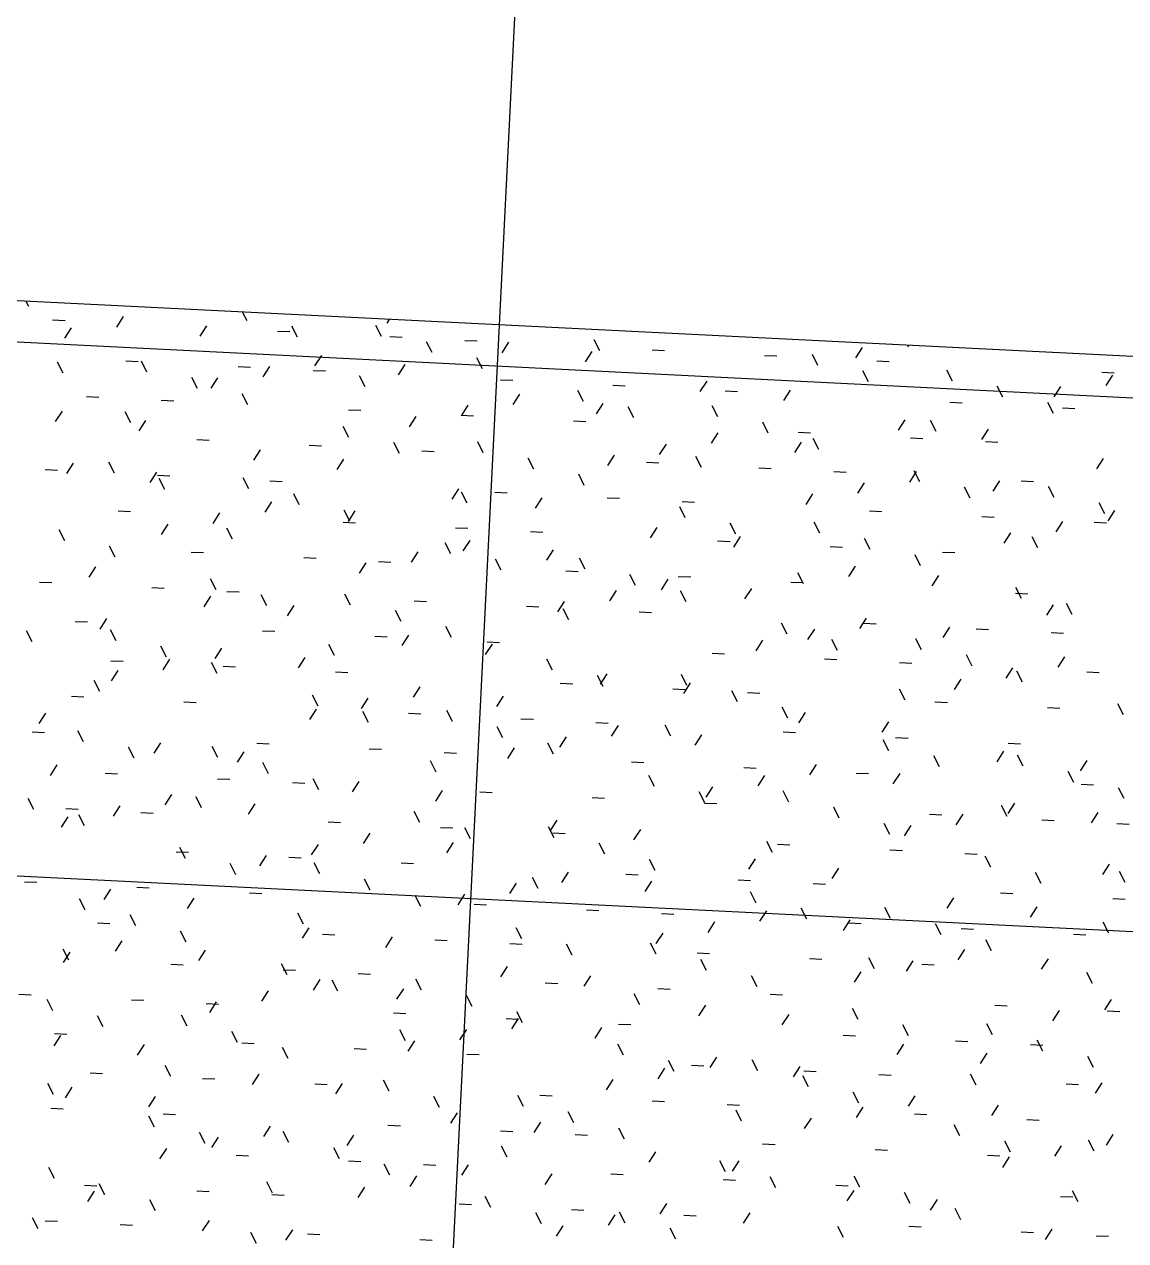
# Model space of a CAD drawing. Extents: x 549999 to 550212, y 1838161 to 1838467.
# Drawn here: x 550161.04 to 550163.724, y 1838352.127 to 1838355.092 of the extents above; entities that cross this region are included whole.
import ezdxf

# ---------------------------------------------------------------- set-up
doc = ezdxf.new("R2010")
doc.units = 0
for name, color, linetype in [('Level 15', 7, 'Continuous'), ('Level 18', 7, 'Continuous'), ('Level 36', 7, 'Continuous'), ('Level 8', 7, 'Continuous')]:
    doc.layers.add(name, color=color, linetype=linetype)

msp = doc.modelspace()

# ---------------------------------------------------------------- linework, layer by layer
at = {"layer": 'Level 15'}
for p, q in [((550161.0509, 1838354.4047), (550161.0446, 1838354.4169)), ((550161.2805, 1838354.3797), (550161.2641, 1838354.3544)), ((550161.5829, 1838354.3692), (550161.5719, 1838354.3906)), ((550161.1088, 1838354.3721), (550161.1389, 1838354.3706)), ((550161.1541, 1838354.3525), (550161.1377, 1838354.3272)), ((550161.4837, 1838354.3573), (550161.4674, 1838354.3319)), ((550161.7059, 1838354.3295), (550161.6922, 1838354.3563)), ((550161.9104, 1838354.3315), (550161.8966, 1838354.3584)), ((550161.9291, 1838354.3727), (550161.9234, 1838354.3639)), ((550161.6568, 1838354.3447), (550161.6869, 1838354.3432)), ((550161.9307, 1838354.331), (550161.9609, 1838354.3295)), ((550162.0335, 1838354.2919), (550162.0197, 1838354.3187)), ((550162.1134, 1838354.3219), (550162.1435, 1838354.3204)), ((550162.2198, 1838354.3172), (550162.2035, 1838354.2918)), ((550162.4424, 1838354.296), (550162.4286, 1838354.3228)), ((550162.4231, 1838354.2948), (550162.4067, 1838354.2694)), ((550162.57, 1838354.299), (550162.6001, 1838354.2975)), ((550162.9744, 1838354.2604), (550162.9606, 1838354.2872)), ((550163.0824, 1838354.3043), (550163.066, 1838354.2789)), ((550163.1946, 1838354.3095), (550163.1924, 1838354.3061)), ((550161.1343, 1838354.242), (550161.1205, 1838354.2688)), ((550161.2869, 1838354.2716), (550161.317, 1838354.2701)), ((550161.3387, 1838354.244), (550161.325, 1838354.2709)), ((550161.5609, 1838354.2579), (550161.591, 1838354.2564)), ((550161.6373, 1838354.258), (550161.621, 1838354.2327)), ((550161.7638, 1838354.2852), (550161.7474, 1838354.2599)), ((550161.967, 1838354.2628), (550161.9506, 1838354.2375)), ((550162.1566, 1838354.2522), (550162.1428, 1838354.2791)), ((550162.844, 1838354.2853), (550162.8741, 1838354.2838)), ((550163.118, 1838354.2716), (550163.1481, 1838354.2701)), ((550161.4618, 1838354.2044), (550161.4481, 1838354.2312)), ((550161.5109, 1838354.2308), (550161.4945, 1838354.2055)), ((550161.7435, 1838354.2488), (550161.7737, 1838354.2473)), ((550161.8707, 1838354.2085), (550161.857, 1838354.2353)), ((550163.0975, 1838354.2207), (550163.0837, 1838354.2476)), ((550163.3019, 1838354.2228), (550163.2882, 1838354.2496)), ((550163.6659, 1838354.2442), (550163.6961, 1838354.2427)), ((550163.6921, 1838354.237), (550163.6757, 1838354.2117)), ((550162.2001, 1838354.226), (550162.2303, 1838354.2245)), ((550162.4027, 1838354.1729), (550162.389, 1838354.1997)), ((550162.4741, 1838354.2123), (550162.5043, 1838354.2108)), ((550162.7031, 1838354.2227), (550162.6867, 1838354.1974)), ((550162.7481, 1838354.1986), (550162.7782, 1838354.1971)), ((550162.9064, 1838354.2003), (550162.89, 1838354.1749)), ((550163.425, 1838354.1831), (550163.4112, 1838354.21)), ((550163.5657, 1838354.2098), (550163.5493, 1838354.1845)), ((550161.191, 1838354.1849), (550161.2211, 1838354.1834)), ((550161.3736, 1838354.1757), (550161.4038, 1838354.1742)), ((550161.5849, 1838354.1647), (550161.5711, 1838354.1916)), ((550162.247, 1838354.1908), (550162.2307, 1838354.1654)), ((550162.4503, 1838354.1683), (550162.4339, 1838354.143)), ((550163.2961, 1838354.1712), (550163.3262, 1838354.1697)), ((550163.5481, 1838354.1434), (550163.5343, 1838354.1703)), ((550161.1316, 1838354.1493), (550161.1153, 1838354.1239)), ((550161.2991, 1838354.121), (550161.2853, 1838354.1478)), ((550161.8303, 1838354.1529), (550161.8604, 1838354.1514)), ((550162.1206, 1838354.1636), (550162.1042, 1838354.1382)), ((550162.1043, 1838354.1392), (550162.1344, 1838354.1377)), ((550162.5258, 1838354.1332), (550162.512, 1838354.1601)), ((550162.7303, 1838354.1353), (550162.7165, 1838354.1621)), ((550163.57, 1838354.1575), (550163.6002, 1838354.156)), ((550161.3349, 1838354.1269), (550161.3185, 1838354.1015)), ((550161.8311, 1838354.0854), (550161.8173, 1838354.1122)), ((550161.9942, 1838354.1364), (550161.9778, 1838354.111)), ((550162.3782, 1838354.1255), (550162.4084, 1838354.124)), ((550162.8533, 1838354.0956), (550162.8396, 1838354.1225)), ((550163.1864, 1838354.1282), (550163.17, 1838354.1029)), ((550163.2623, 1838354.0997), (550163.2485, 1838354.1265)), ((550161.4604, 1838354.0798), (550161.4905, 1838354.0783)), ((550162.7303, 1838354.0963), (550162.7139, 1838354.0709)), ((550162.9262, 1838354.0981), (550162.9563, 1838354.0966)), ((550162.9764, 1838354.0559), (550162.9627, 1838354.0828)), ((550163.2002, 1838354.0844), (550163.2303, 1838354.0829)), ((550163.3896, 1838354.1058), (550163.3733, 1838354.0805)), ((550161.6149, 1838354.0548), (550161.5985, 1838354.0295)), ((550161.7344, 1838354.0661), (550161.7645, 1838354.0646)), ((550161.9541, 1838354.0457), (550161.9404, 1838354.0726)), ((550162.0084, 1838354.0525), (550162.0385, 1838354.0509)), ((550162.1586, 1838354.0478), (550162.1448, 1838354.0746)), ((550162.6039, 1838354.0691), (550162.5875, 1838354.0438)), ((550162.9335, 1838354.0739), (550162.9172, 1838354.0485)), ((550163.3828, 1838354.0753), (550163.413, 1838354.0738)), ((550161.1588, 1838354.0229), (550161.1425, 1838353.9975)), ((550161.2594, 1838353.9979), (550161.2456, 1838354.0247)), ((550161.8181, 1838354.0324), (550161.8018, 1838354.007)), ((550162.2817, 1838354.0081), (550162.2679, 1838354.0349)), ((550162.4775, 1838354.0419), (550162.4611, 1838354.0166)), ((550162.5563, 1838354.0251), (550162.5865, 1838354.0236)), ((550162.6906, 1838354.0122), (550162.6768, 1838354.039)), ((550163.6697, 1838354.0338), (550163.6533, 1838354.0084)), ((550161.0905, 1838354.0068), (550161.1207, 1838354.0053)), ((550161.3621, 1838354.0004), (550161.3457, 1838353.9751)), ((550161.3645, 1838353.9931), (550161.3947, 1838353.9916)), ((550162.4048, 1838353.9684), (550162.391, 1838353.9953)), ((550162.8303, 1838354.0114), (550162.8604, 1838354.0099)), ((550163.0129, 1838354.0022), (550163.0431, 1838354.0007)), ((550163.2136, 1838354.0018), (550163.1972, 1838353.9765)), ((550163.2226, 1838353.9766), (550163.2088, 1838354.0035)), ((550161.3825, 1838353.9582), (550161.3687, 1838353.9851)), ((550161.5869, 1838353.9602), (550161.5732, 1838353.9871)), ((550161.6385, 1838353.9794), (550161.6686, 1838353.9779)), ((550163.0872, 1838353.9746), (550163.0708, 1838353.9493)), ((550163.3457, 1838353.9369), (550163.3319, 1838353.9638)), ((550163.4168, 1838353.9794), (550163.4004, 1838353.9541)), ((550163.4696, 1838353.9794), (550163.4997, 1838353.9779)), ((550163.5501, 1838353.939), (550163.5364, 1838353.9658)), ((550161.71, 1838353.9206), (550161.6963, 1838353.9474)), ((550162.0982, 1838353.9603), (550162.0818, 1838353.935)), ((550162.1189, 1838353.9247), (550162.1052, 1838353.9515)), ((550162.1864, 1838353.952), (550162.2166, 1838353.9505)), ((550162.3014, 1838353.9379), (550162.285, 1838353.9126)), ((550162.4604, 1838353.9383), (550162.4906, 1838353.9368)), ((550162.9607, 1838353.9474), (550162.9444, 1838353.9221)), ((550161.2686, 1838353.9063), (550161.2988, 1838353.9048)), ((550161.6421, 1838353.9284), (550161.6257, 1838353.903)), ((550161.8331, 1838353.8809), (550161.8193, 1838353.9078)), ((550161.8453, 1838353.906), (550161.829, 1838353.8806)), ((550162.6509, 1838353.8891), (550162.6372, 1838353.916)), ((550162.6431, 1838353.9292), (550162.6732, 1838353.9277)), ((550163.0997, 1838353.9063), (550163.1298, 1838353.9048)), ((550163.6732, 1838353.8993), (550163.6594, 1838353.9262)), ((550163.6969, 1838353.9074), (550163.6805, 1838353.882)), ((550161.3893, 1838353.874), (550161.3729, 1838353.8487)), ((550161.5157, 1838353.9012), (550161.4993, 1838353.8758)), ((550161.8166, 1838353.8789), (550161.8467, 1838353.8774)), ((550162.774, 1838353.8494), (550162.7603, 1838353.8763)), ((550162.9785, 1838353.8515), (550162.9647, 1838353.8783)), ((550163.3737, 1838353.8926), (550163.4038, 1838353.8911)), ((550163.5704, 1838353.8802), (550163.5541, 1838353.8548)), ((550163.6477, 1838353.8789), (550163.6778, 1838353.8774)), ((550161.1384, 1838353.8331), (550161.1246, 1838353.8599)), ((550161.5473, 1838353.8372), (550161.5335, 1838353.864)), ((550162.0906, 1838353.8652), (550162.1207, 1838353.8637)), ((550162.2732, 1838353.8561), (550162.3033, 1838353.8546)), ((550162.5815, 1838353.8659), (550162.5651, 1838353.8405)), ((550162.7847, 1838353.8434), (550162.7683, 1838353.8181)), ((550163.444, 1838353.853), (550163.4276, 1838353.8276)), ((550163.5105, 1838353.8159), (550163.4967, 1838353.8428)), ((550161.2615, 1838353.7934), (550161.2477, 1838353.8203)), ((550162.0793, 1838353.8016), (550162.0655, 1838353.8284)), ((550162.1254, 1838353.8339), (550162.109, 1838353.8086)), ((550162.7298, 1838353.8333), (550162.76, 1838353.8318)), ((550163.0038, 1838353.8196), (550163.034, 1838353.8181)), ((550163.1016, 1838353.8118), (550163.0878, 1838353.8387)), ((550161.4467, 1838353.8059), (550161.4768, 1838353.8044)), ((550161.7207, 1838353.7922), (550161.7508, 1838353.7907)), ((550161.9033, 1838353.783), (550161.9335, 1838353.7815)), ((550161.999, 1838353.8067), (550161.9826, 1838353.7814)), ((550162.2024, 1838353.7619), (550162.1886, 1838353.7888)), ((550162.3286, 1838353.8115), (550162.3122, 1838353.7861)), ((550162.4068, 1838353.764), (550162.393, 1838353.7908)), ((550163.2246, 1838353.7721), (550163.2109, 1838353.799)), ((550163.2778, 1838353.8059), (550163.3079, 1838353.8044)), ((550161.2132, 1838353.77), (550161.1968, 1838353.7447)), ((550161.8725, 1838353.7795), (550161.8562, 1838353.7542)), ((550162.36, 1838353.7602), (550162.3901, 1838353.7587)), ((550162.9388, 1838353.7284), (550162.925, 1838353.7552)), ((550163.0647, 1838353.7714), (550163.0484, 1838353.7461)), ((550161.0768, 1838353.7328), (550161.107, 1838353.7313)), ((550161.5076, 1838353.7141), (550161.4939, 1838353.7409)), ((550162.5299, 1838353.7243), (550162.5161, 1838353.7512)), ((550162.6087, 1838353.7394), (550162.5923, 1838353.7141)), ((550162.6339, 1838353.7465), (550162.6641, 1838353.745)), ((550162.9079, 1838353.7328), (550162.9381, 1838353.7313)), ((550163.268, 1838353.749), (550163.2516, 1838353.7236)), ((550161.3508, 1838353.7191), (550161.381, 1838353.7176)), ((550161.4933, 1838353.698), (550161.4769, 1838353.6726)), ((550161.5335, 1838353.71), (550161.5636, 1838353.7085)), ((550161.6307, 1838353.6744), (550161.6169, 1838353.7013)), ((550161.8352, 1838353.6765), (550161.8214, 1838353.7033)), ((550162.4822, 1838353.7123), (550162.4659, 1838353.6869)), ((550162.653, 1838353.6846), (550162.6392, 1838353.7115)), ((550162.8119, 1838353.717), (550162.7955, 1838353.6917)), ((550163.4559, 1838353.7054), (550163.486, 1838353.7039)), ((550163.4708, 1838353.6928), (550163.457, 1838353.7197)), ((550161.6965, 1838353.6755), (550161.6801, 1838353.6502)), ((550161.9901, 1838353.6871), (550162.0202, 1838353.6856)), ((550162.2641, 1838353.6735), (550162.2942, 1838353.6719)), ((550162.3558, 1838353.6851), (550162.3394, 1838353.6597)), ((550162.3671, 1838353.6409), (550162.3534, 1838353.6677)), ((550163.548, 1838353.6769), (550163.5316, 1838353.6516)), ((550163.5939, 1838353.6532), (550163.5801, 1838353.68)), ((550161.1636, 1838353.6369), (550161.1937, 1838353.6354)), ((550161.2404, 1838353.6436), (550161.224, 1838353.6182)), ((550161.9582, 1838353.6368), (550161.9445, 1838353.6637)), ((550162.5381, 1838353.6598), (550162.5682, 1838353.6582)), ((550163.0919, 1838353.645), (550163.0755, 1838353.6196)), ((550161.059, 1838353.5869), (550161.0453, 1838353.6138)), ((550161.2635, 1838353.589), (550161.2497, 1838353.6158)), ((550161.6202, 1838353.6141), (550161.6504, 1838353.6126)), ((550162.0813, 1838353.5971), (550162.0676, 1838353.624)), ((550162.8991, 1838353.6053), (550162.8854, 1838353.6322)), ((550162.9655, 1838353.6178), (550162.9491, 1838353.5924)), ((550163.086, 1838353.6324), (550163.1161, 1838353.6309)), ((550163.2952, 1838353.6225), (550163.2788, 1838353.5972)), ((550163.36, 1838353.6187), (550163.3901, 1838353.6172)), ((550163.5426, 1838353.6095), (550163.5728, 1838353.608)), ((550161.3866, 1838353.5493), (550161.3728, 1838353.5761)), ((550161.7955, 1838353.5534), (550161.7817, 1838353.5802)), ((550161.8942, 1838353.6004), (550161.9243, 1838353.5989)), ((550161.9765, 1838353.6035), (550161.9602, 1838353.5781)), ((550162.1798, 1838353.5811), (550162.1634, 1838353.5557)), ((550162.1682, 1838353.5867), (550162.1983, 1838353.5852)), ((550162.8391, 1838353.5906), (550162.8227, 1838353.5652)), ((550163.0222, 1838353.5656), (550163.0085, 1838353.5925)), ((550163.2267, 1838353.5677), (550163.2129, 1838353.5945)), ((550161.5204, 1838353.5715), (550161.5041, 1838353.5462)), ((550161.7237, 1838353.5491), (550161.7073, 1838353.5238)), ((550162.7161, 1838353.5593), (550162.7463, 1838353.5578)), ((550163.3498, 1838353.528), (550163.336, 1838353.5549)), ((550163.5752, 1838353.5505), (550163.5588, 1838353.5252)), ((550161.2504, 1838353.541), (550161.2805, 1838353.5395)), ((550161.2676, 1838353.5172), (550161.2512, 1838353.4918)), ((550161.394, 1838353.5443), (550161.3776, 1838353.519)), ((550161.5097, 1838353.5096), (550161.4959, 1838353.5365)), ((550161.5243, 1838353.5273), (550161.5545, 1838353.5258)), ((550162.3275, 1838353.5178), (550162.3137, 1838353.5447)), ((550162.9901, 1838353.5456), (550163.0203, 1838353.5441)), ((550163.1728, 1838353.5365), (550163.2029, 1838353.535)), ((550163.4488, 1838353.5233), (550163.4324, 1838353.498)), ((550161.2238, 1838353.4659), (550161.2101, 1838353.4927)), ((550161.7983, 1838353.5136), (550161.8285, 1838353.5121)), ((550162.4506, 1838353.4781), (550162.4368, 1838353.505)), ((550162.4598, 1838353.509), (550162.4434, 1838353.4837)), ((550162.655, 1838353.4802), (550162.6413, 1838353.507)), ((550162.663, 1838353.4866), (550162.6467, 1838353.4612)), ((550163.3223, 1838353.4961), (550163.306, 1838353.4708)), ((550163.4728, 1838353.4884), (550163.4591, 1838353.5152)), ((550163.6294, 1838353.5136), (550163.6595, 1838353.5121)), ((550161.7558, 1838353.4303), (550161.7421, 1838353.4572)), ((550162.0037, 1838353.4771), (550161.9873, 1838353.4517)), ((550162.3463, 1838353.4862), (550162.3764, 1838353.4847)), ((550162.6202, 1838353.4725), (550162.6504, 1838353.471)), ((550162.7781, 1838353.4405), (550162.7643, 1838353.4674)), ((550162.8029, 1838353.4634), (550162.833, 1838353.4619)), ((550163.187, 1838353.4446), (550163.1733, 1838353.4715)), ((550161.1545, 1838353.4543), (550161.1846, 1838353.4528)), ((550161.4284, 1838353.4406), (550161.4586, 1838353.4391)), ((550161.8773, 1838353.4499), (550161.8609, 1838353.4245)), ((550162.207, 1838353.4546), (550162.1906, 1838353.4293)), ((550162.9012, 1838353.4009), (550162.8874, 1838353.4277)), ((550163.2595, 1838353.4406), (550163.2897, 1838353.4391)), ((550163.719, 1838353.409), (550163.7052, 1838353.4359)), ((550161.0916, 1838353.4132), (550161.0752, 1838353.3878)), ((550161.7509, 1838353.4227), (550161.7345, 1838353.3973)), ((550161.8789, 1838353.3906), (550161.8651, 1838353.4175)), ((550161.9764, 1838353.4132), (550162.0065, 1838353.4117)), ((550162.0834, 1838353.3927), (550162.0696, 1838353.4195)), ((550162.2504, 1838353.3995), (550162.2805, 1838353.398)), ((550162.9431, 1838353.4146), (550162.9267, 1838353.3892)), ((550163.5335, 1838353.4269), (550163.5636, 1838353.4254)), ((550161.1842, 1838353.3428), (550161.1704, 1838353.3696)), ((550162.2064, 1838353.353), (550162.1927, 1838353.3799)), ((550162.433, 1838353.3903), (550162.4632, 1838353.3888)), ((550162.487, 1838353.3826), (550162.4706, 1838353.3573)), ((550162.6154, 1838353.3571), (550162.6016, 1838353.384)), ((550163.1463, 1838353.3921), (550163.1299, 1838353.3668)), ((550161.0586, 1838353.3675), (550161.0887, 1838353.366)), ((550161.3716, 1838353.3411), (550161.3552, 1838353.3158)), ((550161.6065, 1838353.3401), (550161.6367, 1838353.3386)), ((550162.3295, 1838353.3134), (550162.3158, 1838353.3402)), ((550162.3606, 1838353.3554), (550162.3442, 1838353.3301)), ((550162.6902, 1838353.3602), (550162.6738, 1838353.3348)), ((550162.8897, 1838353.3675), (550162.9198, 1838353.366)), ((550163.1474, 1838353.3215), (550163.1336, 1838353.3484)), ((550163.1636, 1838353.3538), (550163.1938, 1838353.3523)), ((550163.4376, 1838353.3401), (550163.4678, 1838353.3386)), ((550161.3072, 1838353.3031), (550161.2935, 1838353.33)), ((550161.5117, 1838353.3052), (550161.4979, 1838353.332)), ((550161.5748, 1838353.3187), (550161.5585, 1838353.2933)), ((550161.8805, 1838353.3264), (550161.9106, 1838353.3249)), ((550162.0632, 1838353.3173), (550162.0933, 1838353.3158)), ((550162.2341, 1838353.3282), (550162.2178, 1838353.3029)), ((550163.2704, 1838353.2819), (550163.2567, 1838353.3087)), ((550163.4263, 1838353.3201), (550163.41, 1838353.2947)), ((550163.4749, 1838353.2839), (550163.4611, 1838353.3108)), ((550161.1187, 1838353.2867), (550161.1024, 1838353.2614)), ((550161.6348, 1838353.2655), (550161.621, 1838353.2924)), ((550162.0437, 1838353.2696), (550162.0299, 1838353.2965)), ((550162.5198, 1838353.2945), (550162.5499, 1838353.2929)), ((550162.7938, 1838353.2808), (550162.8239, 1838353.2792)), ((550162.9703, 1838353.2881), (550162.9539, 1838353.2628)), ((550163.6296, 1838353.2977), (550163.6132, 1838353.2723)), ((550161.2367, 1838353.267), (550161.2668, 1838353.2655)), ((550161.5106, 1838353.2533), (550161.5408, 1838353.2518)), ((550161.7579, 1838353.2258), (550161.7441, 1838353.2527)), ((550162.5757, 1838353.234), (550162.5619, 1838353.2609)), ((550162.8438, 1838353.2609), (550162.8275, 1838353.2356)), ((550163.0677, 1838353.2671), (550163.0979, 1838353.2656)), ((550163.1735, 1838353.2657), (550163.1571, 1838353.2404)), ((550163.598, 1838353.2442), (550163.5842, 1838353.2711)), ((550161.6933, 1838353.2442), (550161.7234, 1838353.2427)), ((550161.8549, 1838353.2466), (550161.8385, 1838353.2213)), ((550162.0581, 1838353.2242), (550162.0417, 1838353.1989)), ((550162.1499, 1838353.2214), (550162.1801, 1838353.2199)), ((550162.6988, 1838353.1944), (550162.685, 1838353.2212)), ((550162.7174, 1838353.2337), (550162.701, 1838353.2084)), ((550162.9032, 1838353.1964), (550162.8895, 1838353.2233)), ((550163.6157, 1838353.2397), (550163.6458, 1838353.2382)), ((550163.7211, 1838353.2046), (550163.7073, 1838353.2314)), ((550161.0631, 1838353.178), (550161.0494, 1838353.2049)), ((550161.3988, 1838353.2147), (550161.3824, 1838353.1893)), ((550161.472, 1838353.1821), (550161.4583, 1838353.2089)), ((550161.602, 1838353.1923), (550161.5856, 1838353.1669)), ((550162.4239, 1838353.2077), (550162.454, 1838353.2062)), ((550162.6979, 1838353.194), (550162.728, 1838353.1925)), ((550163.4535, 1838353.1937), (550163.4372, 1838353.1683)), ((550161.1459, 1838353.1603), (550161.1296, 1838353.135)), ((550161.1408, 1838353.1803), (550161.1709, 1838353.1788)), ((550161.1862, 1838353.1383), (550161.1724, 1838353.1652)), ((550161.2724, 1838353.1875), (550161.256, 1838353.1621)), ((550161.3234, 1838353.1712), (550161.3536, 1838353.1696)), ((550162.004, 1838353.1465), (550161.9903, 1838353.1734)), ((550163.0263, 1838353.1567), (550163.0126, 1838353.1836)), ((550163.2458, 1838353.1666), (550163.276, 1838353.1651)), ((550163.3271, 1838353.1665), (550163.3107, 1838353.1411)), ((550163.4352, 1838353.1608), (550163.4215, 1838353.1877)), ((550163.6568, 1838353.1712), (550163.6404, 1838353.1459)), ((550161.7801, 1838353.1483), (550161.8102, 1838353.1468)), ((550162.054, 1838353.1346), (550162.0842, 1838353.1331)), ((550162.1271, 1838353.1069), (550162.1134, 1838353.1337)), ((550162.3316, 1838353.1089), (550162.3178, 1838353.1357)), ((550162.3381, 1838353.1522), (550162.3218, 1838353.1268)), ((550163.1494, 1838353.1171), (550163.1356, 1838353.1439)), ((550163.2007, 1838353.1393), (550163.1843, 1838353.1139)), ((550163.5198, 1838353.1529), (550163.5499, 1838353.1514)), ((550163.7025, 1838353.1438), (550163.7326, 1838353.1423)), ((550161.8821, 1838353.1202), (550161.8657, 1838353.0949)), ((550162.328, 1838353.1209), (550162.3581, 1838353.1194)), ((550162.5414, 1838353.1297), (550162.525, 1838353.1044)), ((550161.4102, 1838353.0753), (550161.4403, 1838353.0738)), ((550161.4324, 1838353.059), (550161.4186, 1838353.0859)), ((550161.7556, 1838353.093), (550161.7393, 1838353.0677)), ((550162.0853, 1838353.0978), (550162.0689, 1838353.0724)), ((550162.4547, 1838353.0692), (550162.4409, 1838353.0961)), ((550162.8636, 1838353.0733), (550162.8498, 1838353.1002)), ((550162.876, 1838353.0935), (550162.9061, 1838353.092)), ((550163.1499, 1838353.0798), (550163.1801, 1838353.0783)), ((550161.5555, 1838353.0193), (550161.5417, 1838353.0462)), ((550161.6292, 1838353.0658), (550161.6128, 1838353.0405)), ((550161.6842, 1838353.0616), (550161.7143, 1838353.0601)), ((550161.7599, 1838353.0214), (550161.7462, 1838353.0482)), ((550161.9581, 1838353.0479), (550161.9883, 1838353.0464)), ((550162.5777, 1838353.0296), (550162.564, 1838353.0564)), ((550162.8214, 1838353.0577), (550162.805, 1838353.0324)), ((550163.3326, 1838353.0707), (550163.3627, 1838353.0692)), ((550163.3956, 1838353.0377), (550163.3818, 1838353.0646)), ((550163.684, 1838353.0448), (550163.6676, 1838353.0195)), ((550162.2919, 1838352.9858), (550162.2781, 1838353.0127)), ((550162.3653, 1838353.0257), (550162.349, 1838353.0004)), ((550162.5061, 1838353.0205), (550162.5362, 1838353.019)), ((550163.0246, 1838353.0353), (550163.0083, 1838353.0099)), ((550163.5186, 1838352.9981), (550163.5049, 1838353.0249)), ((550163.7231, 1838353.0001), (550163.7093, 1838353.027)), ((550161.0403, 1838353.0022), (550161.0705, 1838353.0007)), ((550161.2499, 1838352.9843), (550161.2336, 1838352.9589)), ((550161.3143, 1838352.9885), (550161.3444, 1838352.987)), ((550161.883, 1838352.9817), (550161.8692, 1838353.0086)), ((550162.2389, 1838352.9986), (550162.2225, 1838352.9732)), ((550162.5686, 1838353.0033), (550162.5522, 1838352.978)), ((550162.7801, 1838353.0068), (550162.8102, 1838353.0053)), ((550162.9627, 1838352.9976), (550162.9929, 1838352.9961)), ((550161.1883, 1838352.9339), (550161.1745, 1838352.9607)), ((550161.4532, 1838352.9618), (550161.4368, 1838352.9365)), ((550161.5883, 1838352.9748), (550161.6184, 1838352.9733)), ((550162.0061, 1838352.9421), (550161.9923, 1838352.9689)), ((550162.1125, 1838352.9714), (550162.0961, 1838352.946)), ((550162.8239, 1838352.9502), (550162.8101, 1838352.9771)), ((550163.3047, 1838352.9632), (550163.2883, 1838352.9379)), ((550163.4194, 1838352.9748), (550163.4495, 1838352.9733)), ((550163.6933, 1838352.9611), (550163.7235, 1838352.9596)), ((550161.7203, 1838352.8983), (550161.7065, 1838352.9252)), ((550162.1362, 1838352.9474), (550162.1664, 1838352.9459)), ((550162.4102, 1838352.9337), (550162.4403, 1838352.9322)), ((550162.5929, 1838352.9246), (550162.623, 1838352.9231)), ((550162.8486, 1838352.9313), (550162.8322, 1838352.9059)), ((550162.947, 1838352.9106), (550162.9332, 1838352.9374)), ((550163.1514, 1838352.9126), (550163.1377, 1838352.9395)), ((550163.5079, 1838352.9408), (550163.4915, 1838352.9155)), ((550161.2184, 1838352.9017), (550161.2485, 1838352.9002)), ((550161.3113, 1838352.8942), (550161.2976, 1838352.9211)), ((550162.7222, 1838352.9041), (550162.7058, 1838352.8787)), ((550163.0518, 1838352.9089), (550163.0355, 1838352.8835)), ((550163.0495, 1838352.9018), (550163.0796, 1838352.9002)), ((550163.2745, 1838352.873), (550163.2608, 1838352.8998)), ((550163.6834, 1838352.877), (550163.6697, 1838352.9039)), ((550161.4344, 1838352.8546), (550161.4207, 1838352.8814)), ((550161.7332, 1838352.8898), (550161.7168, 1838352.8644)), ((550161.7664, 1838352.8743), (550161.7965, 1838352.8728)), ((550161.9364, 1838352.8674), (550161.9201, 1838352.842)), ((550162.2522, 1838352.8627), (550162.2385, 1838352.8896)), ((550162.5958, 1838352.8769), (550162.5794, 1838352.8516)), ((550163.3235, 1838352.8881), (550163.3536, 1838352.8865)), ((550163.5974, 1838352.8744), (550163.6276, 1838352.8729)), ((550161.1486, 1838352.8108), (550161.1348, 1838352.8377)), ((550161.2771, 1838352.8578), (550161.2608, 1838352.8325)), ((550161.4804, 1838352.8354), (550161.464, 1838352.8101)), ((550162.0403, 1838352.8606), (550162.0705, 1838352.8591)), ((550162.223, 1838352.8515), (550162.2531, 1838352.85)), ((550162.3753, 1838352.8231), (550162.3616, 1838352.8499)), ((550162.5798, 1838352.8251), (550162.566, 1838352.852)), ((550163.3319, 1838352.8368), (550163.3155, 1838352.8115)), ((550163.3976, 1838352.8333), (550163.3838, 1838352.8601)), ((550161.1507, 1838352.8306), (550161.1343, 1838352.8053)), ((550162.6796, 1838352.8287), (550162.7098, 1838352.8272)), ((550162.7029, 1838352.7854), (550162.6891, 1838352.8123)), ((550162.9536, 1838352.815), (550162.9837, 1838352.8135)), ((550163.1118, 1838352.7895), (550163.098, 1838352.8164)), ((550163.2055, 1838352.8096), (550163.1891, 1838352.7843)), ((550163.5351, 1838352.8144), (550163.5187, 1838352.789)), ((550161.3965, 1838352.8013), (550161.4266, 1838352.7998)), ((550161.6806, 1838352.7752), (550161.6668, 1838352.8021)), ((550161.6705, 1838352.7876), (550161.7006, 1838352.7861)), ((550161.8531, 1838352.7785), (550161.8833, 1838352.7769)), ((550162.2165, 1838352.7953), (550162.2001, 1838352.77)), ((550163.079, 1838352.7824), (550163.0627, 1838352.7571)), ((550163.2276, 1838352.8013), (550163.2577, 1838352.7998)), ((550163.6438, 1838352.754), (550163.63, 1838352.7808)), ((550161.7604, 1838352.7634), (550161.744, 1838352.738)), ((550161.8037, 1838352.7356), (550161.7899, 1838352.7624)), ((550162.0081, 1838352.7376), (550161.9944, 1838352.7645)), ((550162.3097, 1838352.7556), (550162.3399, 1838352.7541)), ((550162.4197, 1838352.7729), (550162.4033, 1838352.7476)), ((550162.8259, 1838352.7458), (550162.8122, 1838352.7726)), ((550161.0266, 1838352.7282), (550161.0568, 1838352.7267)), ((550161.634, 1838352.7362), (550161.6176, 1838352.7108)), ((550161.9636, 1838352.7409), (550161.9473, 1838352.7156)), ((550162.1312, 1838352.6979), (550162.1174, 1838352.7248)), ((550162.5401, 1838352.702), (550162.5264, 1838352.7289)), ((550162.5837, 1838352.7419), (550162.6139, 1838352.7404)), ((550162.8577, 1838352.7282), (550162.8878, 1838352.7267)), ((550161.1089, 1838352.6877), (550161.0952, 1838352.7146)), ((550161.3006, 1838352.7145), (550161.3307, 1838352.713)), ((550161.4832, 1838352.7054), (550161.5134, 1838352.7039)), ((550161.5075, 1838352.709), (550161.4912, 1838352.6836)), ((550162.6998, 1838352.7009), (550162.6834, 1838352.6755)), ((550163.0721, 1838352.6665), (550163.0583, 1838352.6933)), ((550163.4057, 1838352.7008), (550163.4358, 1838352.6993)), ((550163.5623, 1838352.688), (550163.5459, 1838352.6626)), ((550163.6887, 1838352.7152), (550163.6724, 1838352.6898)), ((550163.6796, 1838352.6871), (550163.7098, 1838352.6856)), ((550161.232, 1838352.6481), (550161.2182, 1838352.6749)), ((550161.4365, 1838352.6501), (550161.4227, 1838352.6769)), ((550161.9399, 1838352.6826), (550161.97, 1838352.6811)), ((550162.2139, 1838352.6689), (550162.244, 1838352.6674)), ((550162.2437, 1838352.6689), (550162.2273, 1838352.6436)), ((550162.2543, 1838352.6583), (550162.2405, 1838352.6851)), ((550162.903, 1838352.6784), (550162.8866, 1838352.6531)), ((550161.1283, 1838352.6274), (550161.1119, 1838352.6021)), ((550161.1134, 1838352.6323), (550161.1435, 1838352.6308)), ((550161.5595, 1838352.6104), (550161.5458, 1838352.6373)), ((550161.9685, 1838352.6145), (550161.9547, 1838352.6414)), ((550162.1172, 1838352.6417), (550162.1009, 1838352.6164)), ((550162.4469, 1838352.6465), (550162.4305, 1838352.6211)), ((550162.4878, 1838352.6552), (550162.518, 1838352.6537)), ((550163.0358, 1838352.6278), (550163.0659, 1838352.6263)), ((550163.1952, 1838352.6268), (550163.1814, 1838352.6536)), ((550163.3997, 1838352.6288), (550163.3859, 1838352.6557)), ((550161.3315, 1838352.605), (550161.3151, 1838352.5796)), ((550161.57, 1838352.6095), (550161.6001, 1838352.608)), ((550161.6826, 1838352.5708), (550161.6689, 1838352.5976)), ((550161.9908, 1838352.6145), (550161.9744, 1838352.5892)), ((550162.5005, 1838352.5789), (550162.4867, 1838352.6058)), ((550163.183, 1838352.6064), (550163.1667, 1838352.581)), ((550163.3098, 1838352.6141), (550163.3399, 1838352.6126)), ((550163.4924, 1838352.6049), (550163.5226, 1838352.6034)), ((550163.5227, 1838352.5892), (550163.509, 1838352.616)), ((550161.844, 1838352.5958), (550161.8741, 1838352.5943)), ((550162.118, 1838352.5821), (550162.1481, 1838352.5806)), ((550162.7269, 1838352.5744), (550162.7106, 1838352.5491)), ((550162.828, 1838352.5413), (550162.8142, 1838352.5682)), ((550163.3863, 1838352.584), (550163.3699, 1838352.5586)), ((550163.6458, 1838352.5495), (550163.6321, 1838352.5764)), ((550161.3968, 1838352.527), (550161.383, 1838352.5539)), ((550162.6005, 1838352.5472), (550162.5841, 1838352.5219)), ((550162.6235, 1838352.5393), (550162.6098, 1838352.5661)), ((550162.6659, 1838352.5547), (550162.6961, 1838352.5532)), ((550162.9302, 1838352.552), (550162.9138, 1838352.5267)), ((550162.9399, 1838352.541), (550162.97, 1838352.5395)), ((550161.111, 1838352.4833), (550161.0972, 1838352.5101)), ((550161.2001, 1838352.5364), (550161.2303, 1838352.5349)), ((550161.4741, 1838352.5227), (550161.5043, 1838352.5212)), ((550161.6115, 1838352.5329), (550161.5952, 1838352.5076)), ((550161.7481, 1838352.509), (550161.7782, 1838352.5075)), ((550161.8148, 1838352.5105), (550161.7984, 1838352.4852)), ((550161.9288, 1838352.4914), (550161.915, 1838352.5183)), ((550162.4741, 1838352.5201), (550162.4577, 1838352.4947)), ((550162.9511, 1838352.5017), (550162.9373, 1838352.5285)), ((550163.1225, 1838352.5319), (550163.1527, 1838352.5304)), ((550163.36, 1838352.5058), (550163.3462, 1838352.5326)), ((550163.5792, 1838352.5091), (550163.6093, 1838352.5075)), ((550163.6663, 1838352.5119), (550163.6499, 1838352.4866)), ((550161.1555, 1838352.501), (550161.1391, 1838352.4756)), ((550161.3587, 1838352.4786), (550161.3423, 1838352.4532)), ((550162.0519, 1838352.4518), (550162.0381, 1838352.4786)), ((550162.2563, 1838352.4538), (550162.2426, 1838352.4807)), ((550162.296, 1838352.4816), (550162.3262, 1838352.4801)), ((550163.0742, 1838352.462), (550163.0604, 1838352.4888)), ((550163.2102, 1838352.48), (550163.1938, 1838352.4546)), ((550161.1042, 1838352.4497), (550161.1344, 1838352.4482)), ((550162.57, 1838352.468), (550162.6002, 1838352.4664)), ((550162.7527, 1838352.4588), (550162.7828, 1838352.4573)), ((550163.0838, 1838352.4528), (550163.0674, 1838352.4274)), ((550163.4134, 1838352.4575), (550163.3971, 1838352.4322)), ((550161.3571, 1838352.4039), (550161.3434, 1838352.4308)), ((550161.3782, 1838352.436), (550161.4084, 1838352.4345)), ((550162.0948, 1838352.4385), (550162.0784, 1838352.4131)), ((550162.3794, 1838352.4142), (550162.3657, 1838352.441)), ((550162.7883, 1838352.4182), (550162.7746, 1838352.4451)), ((550162.9574, 1838352.4256), (550162.941, 1838352.4002)), ((550163.2093, 1838352.436), (550163.2394, 1838352.4345)), ((550163.4833, 1838352.4223), (550163.5134, 1838352.4208)), ((550161.4802, 1838352.3643), (550161.4665, 1838352.3911)), ((550161.6387, 1838352.4065), (550161.6224, 1838352.3812)), ((550161.6847, 1838352.3663), (550161.6709, 1838352.3932)), ((550161.9262, 1838352.4086), (550161.9563, 1838352.4071)), ((550162.2002, 1838352.3949), (550162.2303, 1838352.3934)), ((550162.2981, 1838352.4161), (550162.2817, 1838352.3907)), ((550162.5025, 1838352.3745), (550162.4887, 1838352.4013)), ((550163.3203, 1838352.3827), (550163.3066, 1838352.4095)), ((550161.5123, 1838352.3793), (550161.4959, 1838352.354)), ((550161.842, 1838352.3841), (550161.8256, 1838352.3587)), ((550162.3828, 1838352.3858), (550162.4129, 1838352.3843)), ((550162.8394, 1838352.3629), (550162.8696, 1838352.3614)), ((550163.4434, 1838352.343), (550163.4296, 1838352.3699)), ((550163.6479, 1838352.345), (550163.6341, 1838352.3719)), ((550163.6935, 1838352.3855), (550163.6771, 1838352.3601)), ((550161.3859, 1838352.3521), (550161.3695, 1838352.3268)), ((550161.5563, 1838352.3355), (550161.5864, 1838352.334)), ((550161.8078, 1838352.3266), (550161.794, 1838352.3535)), ((550162.2167, 1838352.3307), (550162.2029, 1838352.3576)), ((550162.5781, 1838352.344), (550162.5617, 1838352.3187)), ((550163.1134, 1838352.3492), (550163.1436, 1838352.3477)), ((550163.3874, 1838352.3355), (550163.4175, 1838352.334)), ((550163.4406, 1838352.3311), (550163.4243, 1838352.3058)), ((550163.5671, 1838352.3583), (550163.5507, 1838352.333)), ((550161.113, 1838352.2788), (550161.0993, 1838352.3057)), ((550161.8303, 1838352.3218), (550161.8604, 1838352.3203)), ((550161.9308, 1838352.287), (550161.9171, 1838352.3138)), ((550162.0129, 1838352.3127), (550162.0431, 1838352.3112)), ((550162.122, 1838352.3121), (550162.1056, 1838352.2867)), ((550162.7487, 1838352.2952), (550162.7349, 1838352.322)), ((550162.7813, 1838352.3216), (550162.765, 1838352.2962)), ((550161.9956, 1838352.2849), (550161.9792, 1838352.2595)), ((550162.3252, 1838352.2896), (550162.3089, 1838352.2643)), ((550162.4696, 1838352.2899), (550162.4997, 1838352.2884)), ((550162.7435, 1838352.2762), (550162.7737, 1838352.2747)), ((550162.8717, 1838352.2555), (550162.858, 1838352.2823)), ((550163.0762, 1838352.2575), (550163.0624, 1838352.2844)), ((550161.1864, 1838352.2625), (550161.2166, 1838352.261)), ((550161.2098, 1838352.2481), (550161.1935, 1838352.2228)), ((550161.2361, 1838352.2391), (550161.2223, 1838352.266)), ((550161.4604, 1838352.2488), (550161.4906, 1838352.2473)), ((550161.645, 1838352.2432), (550161.6312, 1838352.2701)), ((550161.8692, 1838352.2577), (550161.8528, 1838352.2323)), ((550163.0175, 1838352.2625), (550163.0477, 1838352.261)), ((550163.0614, 1838352.2495), (550163.045, 1838352.2242)), ((550163.1993, 1838352.2179), (550163.1855, 1838352.2447)), ((550163.6082, 1838352.222), (550163.5944, 1838352.2488)), ((550161.3592, 1838352.1995), (550161.3454, 1838352.2263)), ((550161.6431, 1838352.2396), (550161.6732, 1838352.2381)), ((550162.0997, 1838352.2168), (550162.1298, 1838352.2153)), ((550162.177, 1838352.2077), (550162.1632, 1838352.2345)), ((550162.6053, 1838352.2176), (550162.5889, 1838352.1922)), ((550163.2646, 1838352.2271), (550163.2482, 1838352.2018)), ((550163.5655, 1838352.2351), (550163.5956, 1838352.2336)), ((550161.0734, 1838352.1557), (550161.0596, 1838352.1826)), ((550162.3001, 1838352.168), (550162.2863, 1838352.1948)), ((550162.3737, 1838352.2031), (550162.4038, 1838352.2016)), ((550162.4789, 1838352.1904), (550162.4625, 1838352.165)), ((550162.5045, 1838352.17), (550162.4908, 1838352.1969)), ((550162.6477, 1838352.1894), (550162.6778, 1838352.1879)), ((550162.8085, 1838352.1952), (550162.7921, 1838352.1698)), ((550163.3224, 1838352.1782), (550163.3086, 1838352.2051)), ((550161.0905, 1838352.1757), (550161.1207, 1838352.1742)), ((550161.2732, 1838352.1666), (550161.3033, 1838352.1651)), ((550161.4899, 1838352.1761), (550161.4735, 1838352.1508)), ((550161.6931, 1838352.1537), (550161.6767, 1838352.1283)), ((550162.3524, 1838352.1632), (550162.3361, 1838352.1379)), ((550162.6276, 1838352.1304), (550162.6139, 1838352.1572)), ((550163.0365, 1838352.1345), (550163.0228, 1838352.1613)), ((550163.1956, 1838352.162), (550163.2257, 1838352.1605)), ((550163.5446, 1838352.1551), (550163.5283, 1838352.1297)), ((550161.6053, 1838352.1201), (550161.5916, 1838352.147)), ((550161.7298, 1838352.1437), (550161.76, 1838352.1422)), ((550162.0038, 1838352.13), (550162.0339, 1838352.1285)), ((550163.4696, 1838352.1483), (550163.4997, 1838352.1468)), ((550163.6522, 1838352.1392), (550163.6824, 1838352.1377))]:
    msp.add_line(p, q, dxfattribs=at)
at = {"layer": 'Level 18'}
for p, q in [((550160.0273, 1838354.3677), (550184.3667, 1838353.1509)), ((550155.1683, 1838353.309), (550169.2414, 1838352.6054))]:
    msp.add_line(p, q, dxfattribs=at)
at = {"layer": 'Level 36'}
msp.add_line((550161.4801, 1838339.9956), (550162.542, 1838361.2369), dxfattribs=at)
at = {"layer": 'Level 8'}
msp.add_line((550164.227, 1838354.2579), (550159.433, 1838354.4975), dxfattribs=at)

doc.saveas('drawing.dxf')
